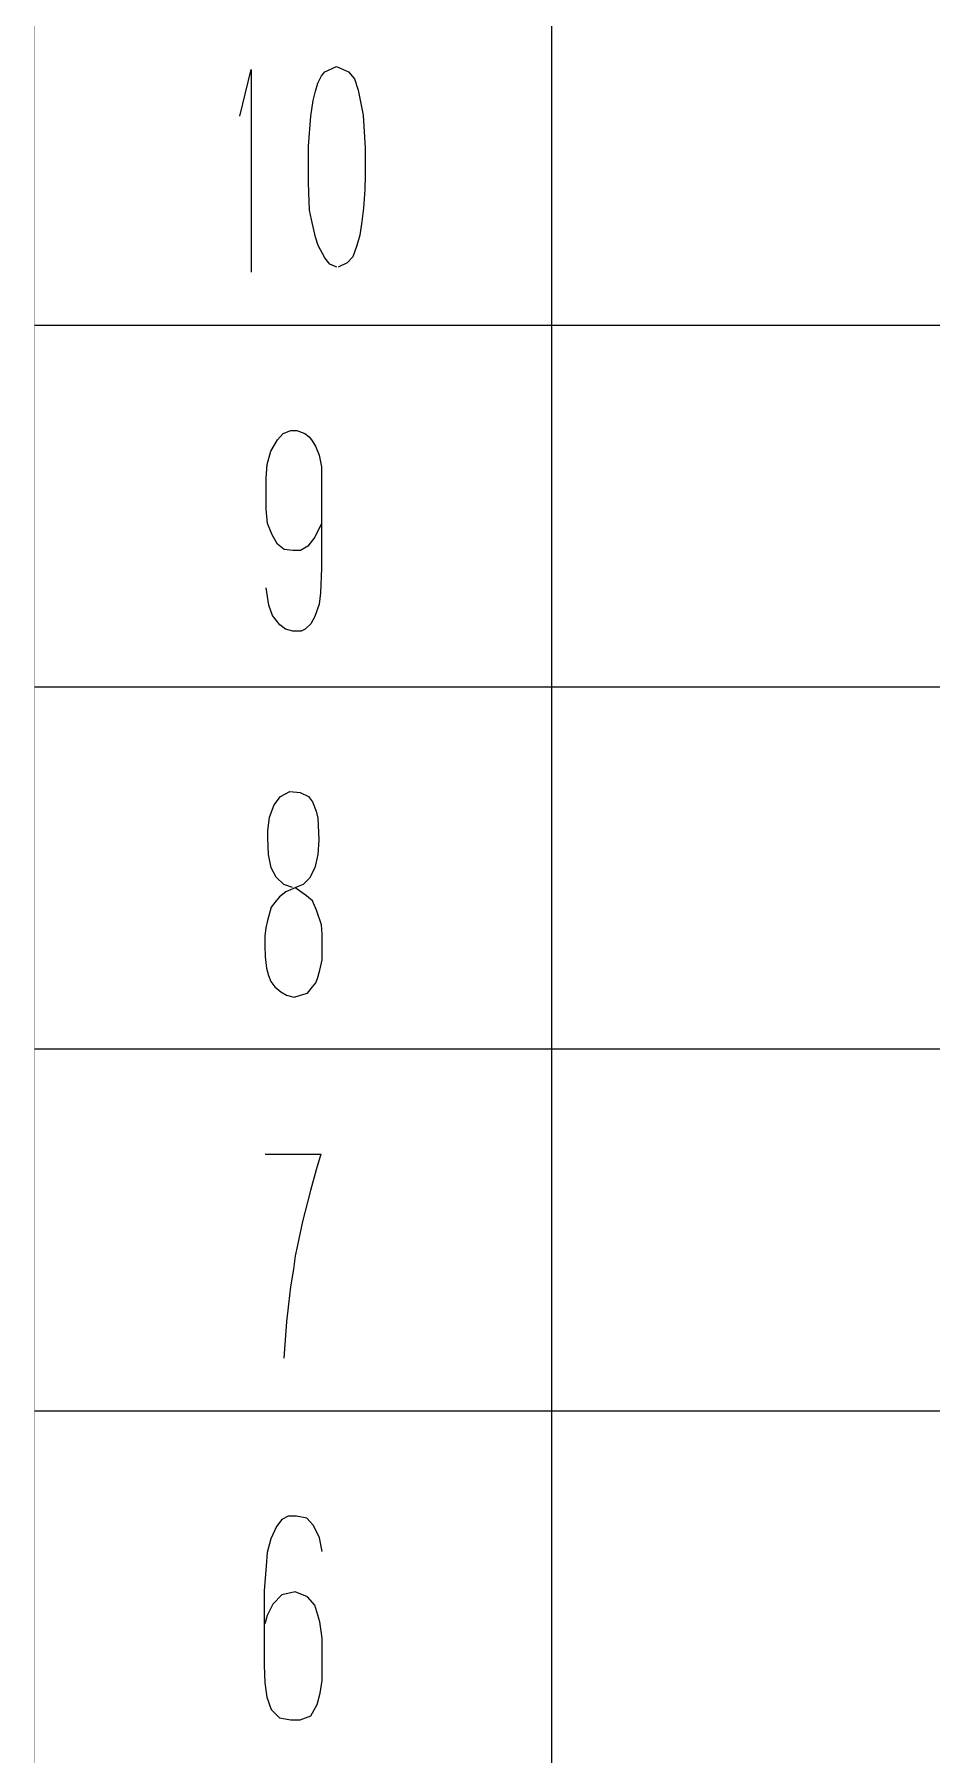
# Model space of a CAD drawing. Extents: x 0 to 8410, y 0 to 11890.
# Drawn here: x 6510 to 6683.4, y 1153.5 to 1486.2 of the extents above; entities that cross this region are included whole.
import ezdxf

# ---------------------------------------------------------------- set-up
doc = ezdxf.new("R2010")
doc.units = 0
doc.header["$MEASUREMENT"] = 0
doc.layers.add('6', color=7, linetype='Continuous')
doc.layers.add('9', color=7, linetype='Continuous')

# ---------------------------------------------------------------- blocks, each defined once
blk = doc.blocks.new('BLKENT883')
at = {"layer": '9', "color": 2, "linetype": 'Continuous'}
for p, q in [((6557.81, 1199), (6556.76, 1197.6)), ((6559.05, 1199.6), (6557.81, 1199)), ((6560.69, 1199.6), (6559.05, 1199.6)), ((6562.65, 1199.2), (6560.69, 1199.6)), ((6563.95, 1197.8), (6562.65, 1199.2)), ((6565.13, 1195.4), (6563.95, 1197.8)), ((6555.72, 1195.2), (6555, 1192.6)), ((6556.76, 1197.6), (6555.72, 1195.2)), ((6565.59, 1192.8), (6565.13, 1195.4)), ((6555, 1192.6), (6554.8, 1190)), ((6554.8, 1190), (6554.41, 1185.2)), ((6554.41, 1185.2), (6554.41, 1170.8)), ((6560.42, 1185), (6557.81, 1184.4)), ((6562.78, 1184), (6560.42, 1185)), ((6556.11, 1182.6), (6555, 1180.4)), ((6557.81, 1184.4), (6556.11, 1182.6)), ((6564.22, 1182.4), (6562.78, 1184)), ((6565.2, 1179.2), (6564.22, 1182.4)), ((6555, 1180.4), (6554.54, 1178.8)), ((6565.59, 1176), (6565.2, 1179.2)), ((6565.59, 1170.6), (6565.59, 1176)), ((6554.41, 1170.8), (6554.54, 1167.4)), ((6565.59, 1167.8), (6565.59, 1170.6)), ((6554.54, 1167.4), (6554.93, 1164.6)), ((6554.93, 1164.6), (6555.78, 1162.2)), ((6564.67, 1163.2), (6565.26, 1165.4)), ((6565.26, 1165.4), (6565.59, 1167.8)), ((6555.78, 1162.2), (6557.35, 1160.6)), ((6563.43, 1161), (6564.67, 1163.2)), ((6557.35, 1160.6), (6559.57, 1160.2)), ((6559.57, 1160.2), (6561.34, 1160.2)), ((6561.34, 1160.2), (6563.43, 1161))]:
    blk.add_line(p, q, dxfattribs=at)
blk = doc.blocks.new('BLKENT884')
at = {"layer": '9', "color": 2, "linetype": 'Continuous'}
for p, q in [((6554.61, 1269.6), (6565.39, 1269.6)), ((6565.39, 1269.6), (6564.48, 1266.6)), ((6564.48, 1266.6), (6563.37, 1262.6)), ((6563.37, 1262.6), (6561.8, 1256.6)), ((6561.8, 1256.6), (6560.82, 1252)), ((6560.82, 1252), (6560.42, 1250)), ((6560.42, 1250), (6560.1, 1247.4)), ((6560.1, 1247.4), (6559.51, 1244)), ((6559.51, 1244), (6559.12, 1240.6)), ((6559.12, 1240.6), (6558.72, 1237.2)), ((6558.72, 1237.2), (6558.2, 1230.2))]:
    blk.add_line(p, q, dxfattribs=at)
blk = doc.blocks.new('BLKENT885')
at = {"layer": '9', "color": 2, "linetype": 'Continuous'}
for p, q in [((6556.37, 1337.2), (6557.55, 1338.8)), ((6557.55, 1338.8), (6559.38, 1339.8)), ((6559.38, 1339.8), (6561.34, 1339.6)), ((6561.34, 1339.6), (6562.97, 1338.8)), ((6562.97, 1338.8), (6563.76, 1337.8)), ((6563.76, 1337.8), (6564.48, 1336)), ((6555.13, 1332.2), (6555.46, 1334.8)), ((6555.46, 1334.8), (6556.37, 1337.2)), ((6564.48, 1336), (6564.8, 1334.6)), ((6564.8, 1334.6), (6565, 1330.4)), ((6555.13, 1330.8), (6555.13, 1332.2)), ((6555.26, 1327.6), (6555.13, 1330.8)), ((6555.78, 1325), (6555.26, 1327.6)), ((6564.8, 1327.6), (6564.22, 1325)), ((6565, 1330.4), (6564.8, 1327.6)), ((6556.7, 1323.2), (6555.78, 1325)), ((6564.22, 1325), (6563.17, 1323)), ((6558.2, 1321.8), (6556.7, 1323.2)), ((6559.9, 1321.2), (6558.2, 1321.8)), ((6561.01, 1321.4), (6558.59, 1320.4)), ((6562.58, 1319.6), (6560.36, 1321.2)), ((6561.93, 1321.8), (6561.01, 1321.4)), ((6563.17, 1323), (6561.93, 1321.8)), ((6556.7, 1318.6), (6555.78, 1317.4)), ((6557.35, 1319.4), (6556.7, 1318.6)), ((6558.59, 1320.4), (6557.35, 1319.4)), ((6563.76, 1318.6), (6562.58, 1319.6)), ((6564.54, 1316.8), (6563.76, 1318.6)), ((6555.06, 1314.8), (6554.74, 1313.4)), ((6555.78, 1317.4), (6555.06, 1314.8)), ((6565.46, 1314), (6564.54, 1316.8)), ((6554.74, 1313.4), (6554.54, 1311.8)), ((6554.54, 1311.8), (6554.54, 1310)), ((6565.59, 1312.2), (6565.46, 1314)), ((6565.59, 1309.6), (6565.59, 1312.2)), ((6554.54, 1310), (6554.61, 1307.8)), ((6554.61, 1307.8), (6554.87, 1305.6)), ((6565.59, 1307.2), (6565.59, 1309.6)), ((6554.87, 1305.6), (6555.26, 1304.2)), ((6564.74, 1303.6), (6565.2, 1305.2)), ((6565.2, 1305.2), (6565.59, 1307.2)), ((6555.26, 1304.2), (6555.72, 1303)), ((6555.72, 1303), (6556.5, 1302)), ((6556.5, 1302), (6557.61, 1301)), ((6557.61, 1301), (6558.72, 1300.4)), ((6562.78, 1300.8), (6563.76, 1302)), ((6563.76, 1302), (6564.41, 1302.8)), ((6564.41, 1302.8), (6564.74, 1303.6)), ((6558.72, 1300.4), (6560.23, 1300)), ((6560.23, 1300), (6562.06, 1300.6)), ((6562.06, 1300.6), (6562.78, 1300.8))]:
    blk.add_line(p, q, dxfattribs=at)
blk = doc.blocks.new('BLKENT886')
at = {"layer": '9', "color": 2, "linetype": 'Continuous'}
for p, q in [((6555.72, 1405.6), (6556.96, 1407.8)), ((6556.96, 1407.8), (6558.07, 1409)), ((6558.07, 1409), (6559.57, 1409.6)), ((6559.57, 1409.6), (6560.75, 1409.6)), ((6560.75, 1409.6), (6562.25, 1409)), ((6562.25, 1409), (6563.1, 1408.4)), ((6563.1, 1408.4), (6563.56, 1407.8)), ((6563.56, 1407.8), (6564.35, 1406.6)), ((6555, 1403), (6555.72, 1405.6)), ((6564.35, 1406.6), (6565.06, 1404.8)), ((6565.06, 1404.8), (6565.46, 1402.6)), ((6554.8, 1400.4), (6555, 1403)), ((6565.46, 1402.6), (6565.52, 1400.4)), ((6554.8, 1397.6), (6554.8, 1400.4)), ((6554.8, 1394.4), (6554.8, 1397.6)), ((6565.52, 1400.4), (6565.52, 1391.2)), ((6555.06, 1391.6), (6554.8, 1394.4)), ((6555.98, 1389.4), (6555.06, 1391.6)), ((6565.46, 1391.6), (6564.22, 1389)), ((6565.52, 1391.2), (6565.52, 1383)), ((6556.96, 1387.6), (6555.98, 1389.4)), ((6558.27, 1386.6), (6556.96, 1387.6)), ((6564.22, 1389), (6562.84, 1387.2)), ((6559.97, 1386.4), (6558.27, 1386.6)), ((6561.41, 1386.4), (6559.97, 1386.4)), ((6562.84, 1387.2), (6561.41, 1386.4)), ((6565.52, 1383), (6565.33, 1378.2)), ((6555.33, 1375.8), (6554.8, 1379.2)), ((6565.33, 1378.2), (6565.06, 1376)), ((6556.05, 1373.8), (6555.33, 1375.8)), ((6565.06, 1376), (6564.22, 1373.6)), ((6557.42, 1372), (6556.05, 1373.8)), ((6558.53, 1371.2), (6557.42, 1372)), ((6559.97, 1370.8), (6558.53, 1371.2)), ((6561.54, 1370.8), (6559.97, 1370.8)), ((6562.32, 1371.2), (6561.54, 1370.8)), ((6563.43, 1372.2), (6562.32, 1371.2)), ((6564.22, 1373.6), (6563.43, 1372.2))]:
    blk.add_line(p, q, dxfattribs=at)
blk = doc.blocks.new('BLKENT887')
at = {"layer": '9', "color": 2, "linetype": 'Continuous'}
for p, q in [((6549.67, 1470.4), (6551.89, 1479.4)), ((6551.89, 1479.4), (6551.89, 1440.2)), ((6564.77, 1476.8), (6565.49, 1478.2)), ((6565.49, 1478.2), (6566.14, 1479)), ((6566.14, 1479), (6568.37, 1480)), ((6568.37, 1480), (6570.72, 1479)), ((6570.72, 1479), (6571.89, 1477.6)), ((6571.89, 1477.6), (6572.61, 1475.4)), ((6563.86, 1473.4), (6564.31, 1475.2)), ((6564.31, 1475.2), (6564.77, 1476.8)), ((6572.61, 1475.4), (6573.53, 1470.6)), ((6563.4, 1470.4), (6563.86, 1473.4)), ((6573.53, 1470.6), (6573.92, 1464.2)), ((6563.01, 1464.6), (6563.4, 1470.4)), ((6563.01, 1457.6), (6563.01, 1464.6)), ((6573.92, 1464.2), (6573.92, 1459)), ((6563.07, 1455.6), (6563.01, 1457.6)), ((6573.92, 1459), (6573.86, 1456.2)), ((6563.2, 1452.2), (6563.07, 1455.6)), ((6573.86, 1456.2), (6573.59, 1452.6)), ((6563.53, 1450.4), (6563.2, 1452.2)), ((6573.59, 1452.6), (6573.27, 1450)), ((6564.31, 1447), (6563.53, 1450.4)), ((6572.88, 1447.4), (6572.35, 1445.4)), ((6573.27, 1450), (6572.88, 1447.4)), ((6564.84, 1445.4), (6564.31, 1447)), ((6566.14, 1443), (6564.84, 1445.4)), ((6572.35, 1445.4), (6571.57, 1443.2)), ((6567.12, 1441.8), (6566.14, 1443)), ((6568.43, 1441.2), (6567.12, 1441.8)), ((6570.46, 1442), (6568.69, 1441.2)), ((6571.57, 1443.2), (6570.46, 1442))]:
    blk.add_line(p, q, dxfattribs=at)
blk = doc.blocks.new('BLKENT877')
at = {"layer": '9'}
for name in ['BLKENT887', 'BLKENT886', 'BLKENT885', 'BLKENT884', 'BLKENT883']:
    blk.add_blockref(name, (0, 0), dxfattribs=at)
blk = doc.blocks.new('BLKENT829')
at = {"layer": '9', "color": 1, "linetype": 'Continuous'}
for p, q in [((6610, 700), (6610, 3320)), ((6510, 1430), (8310, 1430)), ((6510, 1360), (8310, 1360)), ((6510, 1290), (8310, 1290)), ((6510, 1220), (8310, 1220))]:
    blk.add_line(p, q, dxfattribs=at)
at = {"layer": '9', "color": 7, "linetype": 'Continuous', "const_width": 0.03}
blk.add_lwpolyline([(6510, 700), (6510, 3320)], dxfattribs=at)
at = {"layer": '9'}
blk.add_blockref('BLKENT877', (0, 0), dxfattribs=at)

msp = doc.modelspace()

# ---------------------------------------------------------------- block references
at = {"layer": '6'}
msp.add_blockref('BLKENT829', (0, 0), dxfattribs=at)

doc.saveas('drawing.dxf')
